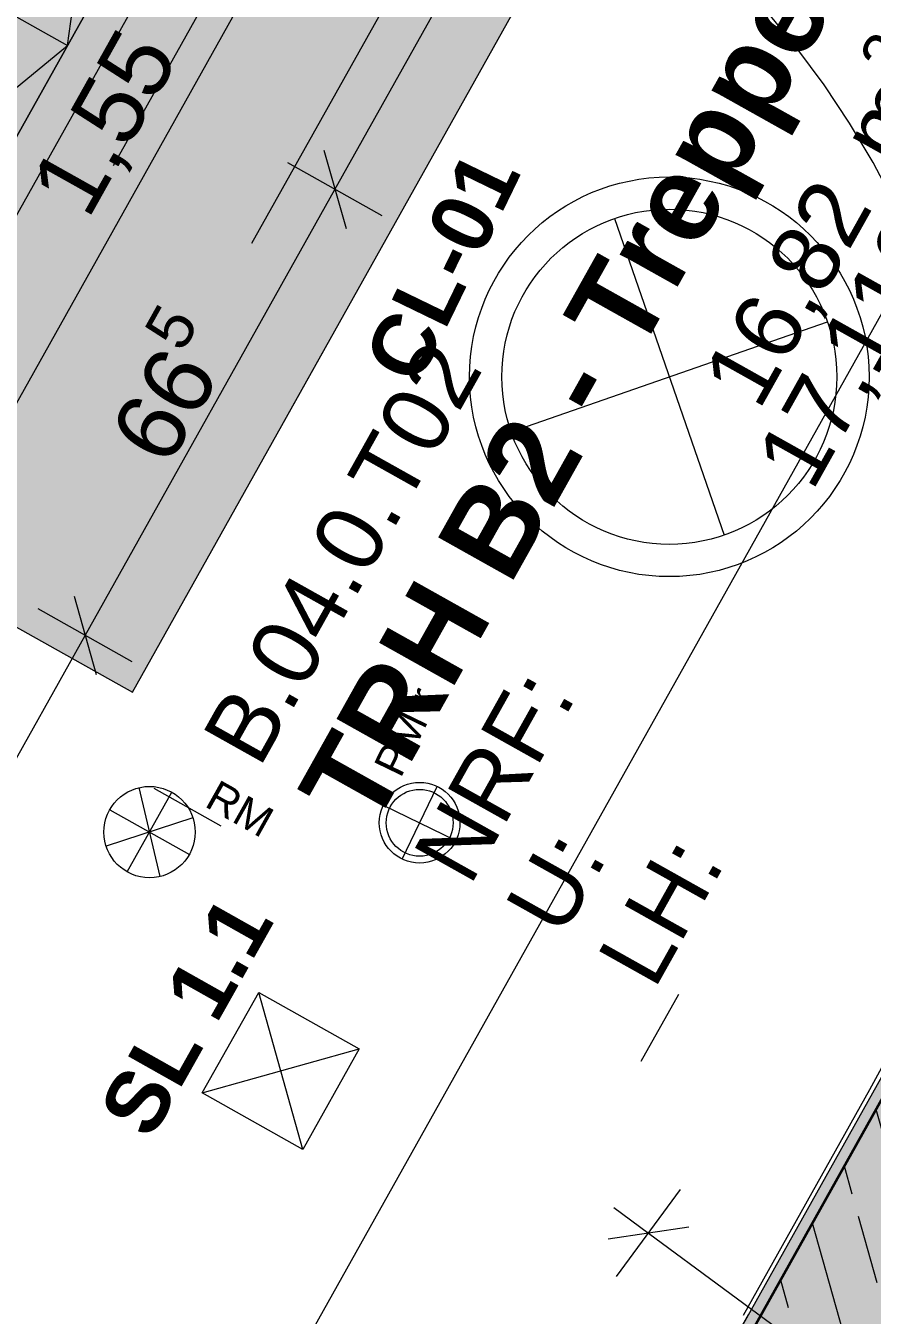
# Model space of a CAD drawing. Header units: metres. Extents: x -27.1 to 50.1, y 105.7 to 163.4.
# Drawn here: x 11.23 to 12.331, y 150.176 to 151.853 of the extents above; entities that cross this region are included whole.
import ezdxf

# ---------------------------------------------------------------- set-up
doc = ezdxf.new("R2010")
doc.units = ezdxf.units.M
doc.header["$MEASUREMENT"] = 0
for name, pattern in [('Punktlinie', [0.0035, 0, -0.0035]), ('Strichlinie', [0.004, 0.003, -0.001]), ('Strichlinie-über-Schnitt', [0.0023, 0.0008, -0.0015]), ('Strichlinie_ eng', [0.0023, 0.0015, -0.0008]), ('Strichpunktlinie', [0.006703, 0.003528, -0.001764, 0, -0.001411]), ('Wipeout_Contour', [1, 0, -1])]:
    doc.linetypes.add(name, pattern=pattern)
for name, color, linetype in [('00  Raster', 7, 'Continuous'), ('10  Fassade_Deckschraffur', 7, 'Continuous'), ('10  Treppen + Rampen', 7, 'Continuous'), ('10  Treppen + Rampen_Deckschraffur', 7, 'Continuous'), ('10  Wand Massiv', 7, 'Continuous'), ('10  Wand Massiv_Schnittschraffur', 7, 'Continuous'), ('20  Deckenspiegel + Einbauten', 7, 'Continuous'), ('40  Bemaßung 1_ 50 Deckenspiegel', 7, 'Continuous'), ('40  Bemaßung 1_50 Achse', 7, 'Continuous'), ('50  NUF - Raumstempel', 7, 'Continuous'), ('Neubau_10  Treppen + Rampen', 7, 'Continuous'), ('Neubau_20  Deckenspiegel + Einbauten', 7, 'Continuous')]:
    doc.layers.add(name, color=color, linetype=linetype)
doc.styles.add('ERSTELLTER_STIL_1', font='arial.ttf')
doc.styles.add('ERSTELLTER_STIL_2', font='arial.ttf')

msp = doc.modelspace()

# ---------------------------------------------------------------- hatches: boundary and pattern name
at = {"layer": '10  Treppen + Rampen_Deckschraffur', "linetype": 'Continuous', "lineweight": 0, "true_color": 0xffffff}
for points in [[(8.5897, 152.5432), (11.1807, 151.0915), (11.8577, 152.2997), (9.2667, 153.7515)], [(11.1807, 151.0915), (11.3683, 150.9864), (12.0453, 152.1946), (11.8577, 152.2997)]]:
    msp.add_hatch(color=7, dxfattribs=at).paths.add_polyline_path(points)

# ---------------------------------------------------------------- linework, layer by layer
at = {"layer": '10  Treppen + Rampen', "color": 7, "linetype": 'Continuous', "lineweight": 18, "ltscale": 1000}
for p, q in [((9.1637, 153.0154), (11.2837, 151.8276)), ((11.2837, 151.8276), (11.3866, 152.5637)), ((10.9452, 151.2235), (11.6222, 152.4317)), ((11.6222, 152.4317), (10.9452, 151.2235)), ((11.3683, 150.9864), (12.0453, 152.1946)), ((10.7096, 151.3554), (11.2837, 151.8276)), ((10.9452, 151.2235), (11.3683, 150.9864))]:
    msp.add_line(p, q, dxfattribs=at)
at = {"layer": '10  Treppen + Rampen', "color": 7, "linetype": 'Strichlinie', "lineweight": 13, "ltscale": 1000}
msp.add_line((11.6658, 152.4073), (10.9888, 151.199), dxfattribs=at)
at = {"layer": '10  Treppen + Rampen', "color": 7, "linetype": 'Strichlinie-über-Schnitt', "lineweight": 13, "ltscale": 1000}
for p, q in [((11.7343, 152.3689), (11.0573, 151.1606)), ((11.9144, 152.268), (11.2374, 151.0597)), ((11.3683, 150.9864), (12.0453, 152.1946)), ((11.1807, 151.0915), (11.3683, 150.9864))]:
    msp.add_line(p, q, dxfattribs=at)
at = {"layer": '40  Bemaßung 1_ 50 Deckenspiegel', "color": 7, "linetype": 'Continuous', "lineweight": 13, "ltscale": 1000}
for p, q in [((11.7773, 152.362), (11.0207, 151.0117)), ((11.6319, 151.6405), (11.9743, 152.2516)), ((11.6175, 151.6915), (11.6463, 151.5895)), ((11.6933, 151.6061), (11.5706, 151.6749)), ((11.3069, 151.0603), (11.6319, 151.6405)), ((11.2925, 151.1114), (11.3213, 151.0093)), ((11.3682, 151.026), (11.2455, 151.0947)), ((11.1261, 150.7377), (11.3069, 151.0603))]:
    msp.add_line(p, q, dxfattribs=at)
at = {"layer": 'Neubau_20  Deckenspiegel + Einbauten', "color": 7, "linetype": 'Continuous', "lineweight": 13, "ltscale": 1000}
for p, q in [((11.9956, 151.6026), (12.1385, 151.1907)), ((11.8611, 151.3252), (12.273, 151.4682)), ((11.4043, 150.7466), (11.3769, 150.8622)), ((11.7192, 150.7693), (11.765, 150.8637)), ((11.3615, 150.7526), (11.4196, 150.8562)), ((11.3388, 150.8335), (11.4424, 150.7754)), ((11.6948, 150.8394), (11.7893, 150.7936)), ((11.447, 150.8229), (11.3341, 150.7859)), ((11.59, 150.3916), (11.5329, 150.5959)), ((11.4593, 150.4652), (11.6636, 150.5222))]:
    msp.add_line(p, q, dxfattribs=at)
at = {"layer": 'Neubau_20  Deckenspiegel + Einbauten', "color": 7, "linetype": 'Continuous', "lineweight": 13, "ltscale": 1000, "flags": 128}
msp.add_lwpolyline([(11.4593, 150.4652), (11.5329, 150.5959), (11.6636, 150.5222), (11.59, 150.3916)], close=True, dxfattribs=at)
at = {"layer": 'Neubau_20  Deckenspiegel + Einbauten', "color": 7, "linetype": 'Continuous', "lineweight": 13, "ltscale": 1000}
for centre, radius in [((12.0671, 151.3967), 0.26), ((12.0671, 151.3967), 0.218), ((11.3906, 150.8044), 0.0594), ((11.7421, 150.8165), 0.0525), ((11.7421, 150.8165), 0.0435)]:
    msp.add_circle(centre, radius, dxfattribs=at)

# ---------------------------------------------------------------- texts
at = {"layer": '20  Deckenspiegel + Einbauten', "color": 7, "linetype": 'Continuous', "lineweight": 13}
for s, insert, char_height, attachment_point, rotation, style in [('\\A1;{\\pqc;\\fArial|b1|i0|c0|p38;C\\fArial|b1|i0|c0|p38;L-0\\fArial|b1|i0|c0|p38;1}', (11.7352, 151.5575), 0.08, 2, 64.1416, 'ERSTELLTER_STIL_2'), ('\\A1;{\\pql;\\fArial|b0|i0|c0|p38;PM\\fArial|b0|i0|c0|p38; r}', (11.6813, 150.8909), 0.04, 1, 64.1416, 'ERSTELLTER_STIL_1'), ('\\A1;{\\pql;\\fArial|b0|i0|c0|p38;R\\fArial|b0|i0|c0|p38;M}', (11.4802, 150.8735), 0.04, 1, 330.738, 'ERSTELLTER_STIL_1'), ('\\A1;{\\pqc;\\fArial|b1|i0|c0|p38;SL 1.1}', (11.4032, 150.5847), 0.08, 2, 60.6054, 'ERSTELLTER_STIL_2')]:
    msp.add_mtext(s, dxfattribs=dict(at, insert=insert, char_height=char_height, attachment_point=attachment_point, rotation=rotation, style=style))
at = {"layer": '40  Bemaßung 1_ 50 Deckenspiegel', "color": 7, "linetype": 'Continuous', "lineweight": 13, "insert": (11.3248, 151.5912), "char_height": 0.09, "width": 0.239452, "attachment_point": 7, "rotation": 60.738, "style": 'ERSTELLTER_STIL_1'}
msp.add_mtext('\\A1;{\\pql;\\fArial|b0|i0|c0|p38;1,55}', dxfattribs=at)
at = {"layer": '40  Bemaßung 1_ 50 Deckenspiegel', "color": 7, "linetype": 'Continuous', "lineweight": 13, "insert": (11.4375, 151.2642), "char_height": 0.09, "attachment_point": 7, "rotation": 60.7379, "style": 'ERSTELLTER_STIL_1'}
msp.add_mtext('\\A1;{\\pql;\\fArial|b0|i0|c0|p38;66\\fArial|b0|i0|c0|p38;\\A1{\\H.66x;\\S5^  ;}}', dxfattribs=at)
at = {"layer": '50  NUF - Raumstempel', "color": 253, "linetype": 'Continuous', "lineweight": 18, "true_color": 0x9f9f9f, "char_height": 0.0875, "attachment_point": 1, "rotation": 60.738, "style": 'ERSTELLTER_STIL_1'}
for s, insert in [('\\A1;{\\pql;\\pt0,0.1;\\fArial|b0|i0|c0|p38;16,82\\fArial|b0|i0|c0|p38;\\A1{\\H.66x;\\S^  ;}\\fArial|b0|i0|c0|p38; m\\fArial|b0|i0|c0|p38;\\A1{\\H.66x;\\S2^  ;}}', (12.0849, 151.4065)), ('\\A1;{\\pql;\\pt0,0.1;\\fArial|b0|i0|c0|p38;17,110\\fArial|b0|i0|c0|p38;\\A1{\\H.66x;\\S^  ;}\\fArial|b0|i0|c0|p38; m\\fArial|b0|i0|c0|p38;\\A1{\\H.66x;\\S^  ;}}', (12.1765, 151.2887)), ('\\A1;{\\pql;\\pt0;\\fArial|b0|i0|c0|p38;B.04.0.T02}', (11.457, 150.9288))]:
    msp.add_mtext(s, dxfattribs=dict(at, insert=insert))

# ---------------------------------------------------------------- wipeouts: each hides what was drawn before it
at = {"color": 254, "linetype": 'Wipeout_Contour', "lineweight": 0, "ltscale": 601.255013}
msp.add_wipeout([(13.2503, 150.9575), (11.9354, 148.6108), (11.9389, 148.6088), (13.2538, 150.9556)], dxfattribs=at).dxf.layer = '10  Fassade_Deckschraffur'

# ---------------------------------------------------------------- next in the draw order: hatches: boundary and pattern name
at = {"layer": '10  Wand Massiv_Schnittschraffur', "linetype": 'Continuous', "lineweight": 0, "true_color": 0xffffff}
for points in [[(13.6657, 152.8465), (11.0698, 148.2135), (11.0828, 148.2061), (13.6788, 152.8392)], [(11.2573, 148.1084), (13.8532, 152.7414), (13.6788, 152.8392), (11.0828, 148.2061)]]:
    msp.add_hatch(color=7, dxfattribs=at).paths.add_polyline_path(points)
at = {"layer": '10  Wand Massiv_Schnittschraffur', "linetype": 'Continuous', "lineweight": 13, "true_color": 0x000100}
h = msp.add_hatch(dxfattribs=at)
h.set_pattern_fill('Gips_0001', color=98, style=0, pattern_type=2)
h.set_pattern_definition([(87.605446, (0, 0), (-0.02497817, 0.001044517), [0, -0.025])])
h.paths.add_polyline_path([(13.6657, 152.8465), (11.0698, 148.2135), (11.0828, 148.2061), (13.6788, 152.8392)])
h = msp.add_hatch(dxfattribs=at)
h.set_pattern_fill('Beton__Stahlbeton_0001', color=98, style=0, pattern_type=2)
h.set_pattern_definition([(105.73796, (0, 0), (0.11550147, 0.03254858), []), (105.73796, (-0.05775, -0.01627), (0.11550147, 0.03254858), [0.09, -0.03])])
h.paths.add_polyline_path([(11.2573, 148.1084), (13.8532, 152.7414), (13.6788, 152.8392), (11.0828, 148.2061)])

# ---------------------------------------------------------------- next in the draw order: linework, layer by layer
at = {"layer": '00  Raster', "color": 7, "linetype": 'Strichpunktlinie', "lineweight": 13, "ltscale": 1000}
msp.add_line((-11.9168, 108.1804), (14.1513, 154.7055), dxfattribs=at)
at = {"layer": '10  Treppen + Rampen', "color": 7, "linetype": 'Strichlinie_ eng', "lineweight": 13, "ltscale": 1000}
msp.add_arc((11.2695, 151.0761), 1.22, 330.1915, 60.3734, dxfattribs=at)
at = {"layer": '10  Wand Massiv', "color": 7, "linetype": 'Continuous', "lineweight": 35, "ltscale": 1000}
msp.add_line((13.6788, 152.8392), (11.0828, 148.2061), dxfattribs=at)
at = {"layer": '10  Wand Massiv', "color": 7, "linetype": 'Continuous', "lineweight": 13, "ltscale": 1000, "flags": 128}
msp.add_lwpolyline([(13.6657, 152.8465), (11.0698, 148.2135)], dxfattribs=at)
at = {"layer": '40  Bemaßung 1_50 Achse', "color": 7, "linetype": 'Continuous', "lineweight": 13, "ltscale": 1000}
for p, q in [((11.9983, 150.2261), (12.0818, 150.3393)), ((11.9948, 150.3161), (12.0401, 150.2827)), ((12.0925, 150.2906), (11.9876, 150.2748)), ((12.0401, 150.2827), (13.5256, 149.1872))]:
    msp.add_line(p, q, dxfattribs=at)
at = {"layer": '50  NUF - Raumstempel', "color": 253, "linetype": 'Punktlinie', "lineweight": 18, "ltscale": 1000, "true_color": 0x9f9f9f}
for p, q in [((12.0695, 152.0628), (11.3963, 150.8614)), ((12.0304, 150.5062), (12.7035, 151.7076)), ((11.3963, 150.8614), (12.0304, 150.5062))]:
    msp.add_line(p, q, dxfattribs=at)
at = {"layer": '50  NUF - Raumstempel', "color": 253, "linetype": 'Punktlinie', "lineweight": 18, "ltscale": 1000, "true_color": 0x9f9f9f, "flags": 128}
msp.add_lwpolyline([(8.2285, 154.3332), (9.5546, 153.5902), (11.6832, 152.3975), (11.6906, 152.4106), (13.0079, 151.6725), (11.4999, 148.9812), (6.7279, 151.6549)], close=True, dxfattribs=at)
at = {"layer": 'Neubau_10  Treppen + Rampen', "color": 7, "linetype": 'Strichlinie_ eng', "lineweight": 13, "ltscale": 1000}
msp.add_line((12.1635, 150.1759), (12.3281, 150.4696), dxfattribs=at)

# ---------------------------------------------------------------- next in the draw order: texts
at = {"layer": '50  NUF - Raumstempel', "color": 253, "linetype": 'Continuous', "lineweight": 18, "true_color": 0x9f9f9f, "attachment_point": 1, "rotation": 60.738}
for s, insert, char_height, style in [('\\A1;{\\pqj;\\pt0;\\fArial|b1|i0|c0|p38;TRH B2 - Treppe}', (11.5819, 150.8588), 0.1125, 'ERSTELLTER_STIL_2'), ('\\A1;{\\pqj;\\pt0;\\fArial|b0|i0|c0|p38;NRF: }', (11.7312, 150.7752), 0.0875, 'ERSTELLTER_STIL_1'), ('\\A1;{\\pqj;\\pt0;\\fArial|b0|i0|c0|p38;U: }', (11.8511, 150.708), 0.0875, 'ERSTELLTER_STIL_1'), ('\\A1;{\\pqj;\\pt0;\\fArial|b0|i0|c0|p38;LH: }', (11.9711, 150.6407), 0.0875, 'ERSTELLTER_STIL_1')]:
    msp.add_mtext(s, dxfattribs=dict(at, insert=insert, char_height=char_height, style=style))

doc.saveas('drawing.dxf')
